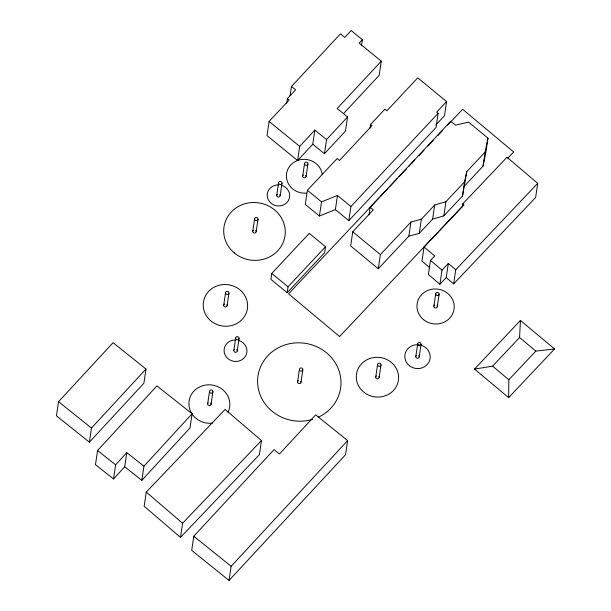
<?xml version="1.0" encoding="UTF-8"?>
<svg xmlns="http://www.w3.org/2000/svg" width="611" height="611" viewBox="0 0 611 611"><rect width="100%" height="100%" fill="white"/><g stroke="black" fill="none" stroke-linecap="round" stroke-linejoin="round"><path stroke-width="0.92" d="M508.65 397.631L508.81 379.744L535.816 351.111L554.544 348.965L520.427 320.416L474.533 369.082L508.65 397.631L554.544 348.965M474.533 369.082L492.581 366.165L519.587 337.532L520.427 320.416M58.549 401.687L56.456 415.831L89.382 442.196L143.898 383.204L145.983 369.059L113.066 342.687L58.549 401.687L91.467 428.051L89.382 442.196M141.851 480.338L190.006 427.921L192.091 413.777L156.912 385.9L97.561 450.536L95.469 464.681L113.524 478.971L124.697 466.789L126.783 452.644L143.944 466.193L141.851 480.338L124.697 466.789M113.524 478.971L115.616 464.826L126.783 452.644M146.25 492.092L144.158 506.236L180.497 537.382L259.377 454.676L261.462 440.531L225.085 409.431L146.25 492.092L182.59 523.237L180.497 537.382M207.679 403.779L209.52 391.3M223.725 305.133L225.574 292.646M211.062 404.283L212.903 391.796A1.711 1.604 8.4 0 0 210.574 390.047A1.711 1.604 8.4 0 0 210.161 392.797A1.711 1.604 8.4 0 0 212.903 391.796M227.109 305.63L228.949 293.15A1.711 1.604 8.4 0 0 226.62 291.401A1.711 1.604 8.4 0 0 226.215 294.143A1.711 1.604 8.4 0 0 228.949 293.15M193.786 536.237L191.694 550.381L229.049 580.45L345.536 454.721L347.628 440.577L315.681 414.877L279.456 453.958L274.018 449.627L193.786 536.237L231.134 566.305L229.049 580.45M233.83 350.47L235.67 337.982M252.794 231.187L254.634 218.7M361.536 45.367L362.376 39.707L351.165 30.55L344.81 37.37L340.48 33.819L291.47 86.464L295.617 89.794L287.391 98.592L289.133 99.975L269.107 121.467L267.015 135.611L297.61 160.548L312.763 144.227L314.848 130.082L326.549 139.575L324.456 153.72L312.763 144.227M237.213 350.966L239.054 338.479A1.711 1.604 8.4 0 0 236.717 336.737A1.711 1.604 8.4 0 0 236.312 339.479A1.711 1.604 8.4 0 0 239.054 338.479M256.177 231.684L258.018 219.204A1.711 1.604 8.4 0 0 255.688 217.455A1.711 1.604 8.4 0 0 255.276 220.197A1.711 1.604 8.4 0 0 258.018 219.204M286.696 103.312L287.391 98.592M290.072 95.896L291.47 86.464M276.76 195.184L278.601 182.697M280.144 195.68L281.984 183.193A1.711 1.604 8.4 0 0 279.655 181.444A1.711 1.604 8.4 0 0 279.242 184.194A1.711 1.604 8.4 0 0 281.984 183.193M271.758 273.453L270.887 279.349L287.193 292.7L324.647 252.641L325.518 246.752L309.25 233.364L271.758 273.453L288.064 286.803L287.193 292.7M297.61 160.548L299.695 146.403L314.848 130.082M302.697 175.999L304.545 163.511M306.08 176.495L307.921 164.008A1.711 1.604 8.4 0 0 305.592 162.266A1.711 1.604 8.4 0 0 305.187 165.008A1.711 1.604 8.4 0 0 307.921 164.008M435.819 124.988L444.48 115.731L446.572 101.586L417.748 77.834L386.916 110.774L384.945 109.132L370.564 124.468L371.992 125.667L339.495 160.472L337.165 158.524L307.386 190.273L305.294 204.418L319.416 216.011L335.378 209.611L337.463 195.467L321.508 201.867L319.416 216.011M297.61 381.76L299.451 369.273M300.986 382.265L302.835 369.777A1.711 1.604 8.4 0 0 300.497 368.028A1.711 1.604 8.4 0 0 300.093 370.77A1.711 1.604 8.4 0 0 302.835 369.777M362.376 39.707L359.138 43.144L381.287 61.161L337.18 108.521L347.544 116.968L345.452 131.113L324.456 153.72M335.378 209.611L348.828 220.64L350.913 206.495L438.14 113.325L436.674 112.164L446.572 101.586M370.167 207.221L373.298 209.84L352.753 231.79L350.668 245.935L378.285 268.748L408.851 236.174L419.276 233.356L432.603 219.135L443.838 215.882L462.512 195.994L466.758 171.668L485.111 152.032L487.968 138.147L468.522 122.101L455.47 125.163L450.727 121.192L370.167 207.221L369.052 214.759M370.006 128.241L370.564 124.468M381.287 61.161L379.194 75.306L343.527 113.608M378.285 268.748L380.378 254.604L410.943 222.03L421.361 219.212L434.696 204.99L445.923 201.737L464.597 181.849L466.758 171.668M375.75 376.949L377.598 364.462M379.133 377.445L380.981 364.966A1.711 1.604 8.4 0 0 378.644 363.217A1.711 1.604 8.4 0 0 378.24 365.958A1.711 1.604 8.4 0 0 380.981 364.966M408.851 236.174L410.943 222.03M419.276 233.356L421.361 219.212M438.14 113.325L436.055 127.47L348.828 220.64M453.66 283.878L455.753 269.734L448.321 263.448L446.229 277.593L453.66 283.878L535.633 197.475L537.718 183.331L507 157.256L462.794 203.791L464.009 204.884L424.057 246.989L421.972 261.134L429.785 267.725M432.603 219.135L434.696 204.99M415.824 356.396L417.664 343.909M424.057 246.989L434.711 255.978L430.495 260.362L428.403 274.507L439.912 284.291L446.229 277.593M419.207 356.9L421.048 344.413A1.711 1.604 8.4 0 0 418.718 342.664A1.711 1.604 8.4 0 0 418.314 345.406A1.711 1.604 8.4 0 0 421.048 344.413M443.838 215.882L445.923 201.737M433.886 306.218L435.735 293.738M439.912 284.291L442.005 270.146L448.321 263.448M437.27 306.722L439.118 294.235A1.711 1.604 8.4 0 0 436.781 292.486A1.711 1.604 8.4 0 0 436.376 295.235A1.711 1.604 8.4 0 0 439.118 294.235M462.512 195.994L464.597 181.849M462.374 206.625L462.794 203.791M464.666 185.813L483.026 166.177L485.111 152.032M487.968 138.147L485.875 152.292L483.026 166.177M143.944 466.193L192.091 413.777M91.467 428.051L145.983 369.059M231.134 566.305L347.628 440.577M326.549 139.575L347.544 116.968M288.064 286.803L325.518 246.752M378.873 198.094L288.568 293.853L339.579 336.539L462.603 206.09M380.179 196.711L388.031 188.379M389.344 186.997L397.196 178.672M399.159 176.587L406.353 168.957M408.973 166.177L414.861 159.937M418.787 155.767L424.019 150.222M427.952 146.06L433.184 140.507M437.766 135.65L442.341 130.792M447.58 125.24L462.626 109.285L513.637 151.971L507.749 158.211M455.753 269.734L537.718 183.331M182.59 523.237L261.462 440.531M97.561 450.536L115.616 464.826M269.107 121.467L299.695 146.403M337.463 195.467L350.913 206.495M307.386 190.273L321.508 201.867M352.753 231.79L380.378 254.604M519.587 337.532L535.816 351.111M492.581 366.165L508.81 379.744M430.495 260.362L442.005 270.146M305.821 175.403A1.711 1.604 8.4 0 1 305.363 177.58A1.711 1.604 8.4 0 1 303.018 177.182A1.711 1.604 8.4 0 1 303.331 174.975M279.884 194.581A1.711 1.604 8.4 0 1 279.464 196.734A1.711 1.604 8.4 0 1 277.142 196.444A1.711 1.604 8.4 0 1 277.272 194.252M255.719 230.347A1.711 1.604 8.4 0 1 255.665 232.615A1.711 1.604 8.4 0 1 253.252 232.524A1.711 1.604 8.4 0 1 253.305 230.255M210.703 403.061A1.711 1.604 8.4 0 1 210.474 405.276A1.711 1.604 8.4 0 1 208.099 405.085A1.711 1.604 8.4 0 1 208.191 402.855M300.818 381.302A1.711 1.604 8.4 0 1 300.131 383.425A1.711 1.604 8.4 0 1 297.84 382.814A1.711 1.604 8.4 0 1 298.367 380.645M226.933 304.675A1.711 1.604 8.4 0 1 226.253 306.798A1.711 1.604 8.4 0 1 223.954 306.187A1.711 1.604 8.4 0 1 224.489 304.018M236.755 349.629A1.711 1.604 8.4 0 1 236.701 351.898A1.711 1.604 8.4 0 1 234.288 351.806A1.711 1.604 8.4 0 1 234.341 349.538M378.873 376.353A1.711 1.604 8.4 0 1 378.415 378.53A1.711 1.604 8.4 0 1 376.07 378.133A1.711 1.604 8.4 0 1 376.384 375.925M418.81 355.625A1.711 1.604 8.4 0 1 418.611 357.893A1.711 1.604 8.4 0 1 416.19 357.641A1.711 1.604 8.4 0 1 416.458 355.373M306.493 193.091A18.032 16.902 8.4 0 1 286.506 177.908A18.032 16.902 8.4 0 1 302.285 159.402A18.032 16.902 8.4 0 1 322.272 174.586M281.633 185.377A11.235 10.532 8.4 0 1 286.918 202.501A11.235 10.532 8.4 0 1 268.229 199.614A11.235 10.532 8.4 0 1 278.471 184.889M212.223 423.14A20.499 19.216 8.4 0 1 188.921 402.702A20.499 19.216 8.4 0 1 214.255 385.434A20.499 19.216 8.4 0 1 227.972 412.41M238.947 340.526A11.456 10.738 8.4 0 1 244.018 358.061A11.456 10.738 8.4 0 1 225.024 354.808A11.456 10.738 8.4 0 1 235.739 339.976M312.71 419.352A41.754 39.142 8.4 0 1 258.056 375.482A41.754 39.142 8.4 0 1 323.685 350.645A41.754 39.142 8.4 0 1 318.194 417.282M437.094 305.76A1.711 1.604 8.4 0 1 436.361 307.913A1.711 1.604 8.4 0 1 434.062 307.18A1.711 1.604 8.4 0 1 434.795 305.034M364.316 392.56A21.186 19.858 8.4 0 0 398.38 380.454A21.186 19.858 8.4 0 0 369.64 358.573A21.186 19.858 8.4 0 0 364.316 392.56M423.599 319.675A18.658 17.49 8.4 0 0 453.935 309.838A18.658 17.49 8.4 0 0 429.212 289.904A18.658 17.49 8.4 0 0 423.599 319.675M409.637 365.867A12.716 11.915 8.4 0 0 430.075 358.604A12.716 11.915 8.4 0 0 412.83 345.475A12.716 11.915 8.4 0 0 409.637 365.867M234.265 252.901A30.825 28.893 8.4 0 0 284.695 237.511A30.825 28.893 8.4 0 0 244.484 203.898A30.825 28.893 8.4 0 0 234.265 252.901M211.605 321.478A22.233 20.843 8.4 0 0 247.379 308.838A22.233 20.843 8.4 0 0 217.264 285.826A22.233 20.843 8.4 0 0 211.605 321.478"/></g></svg>
